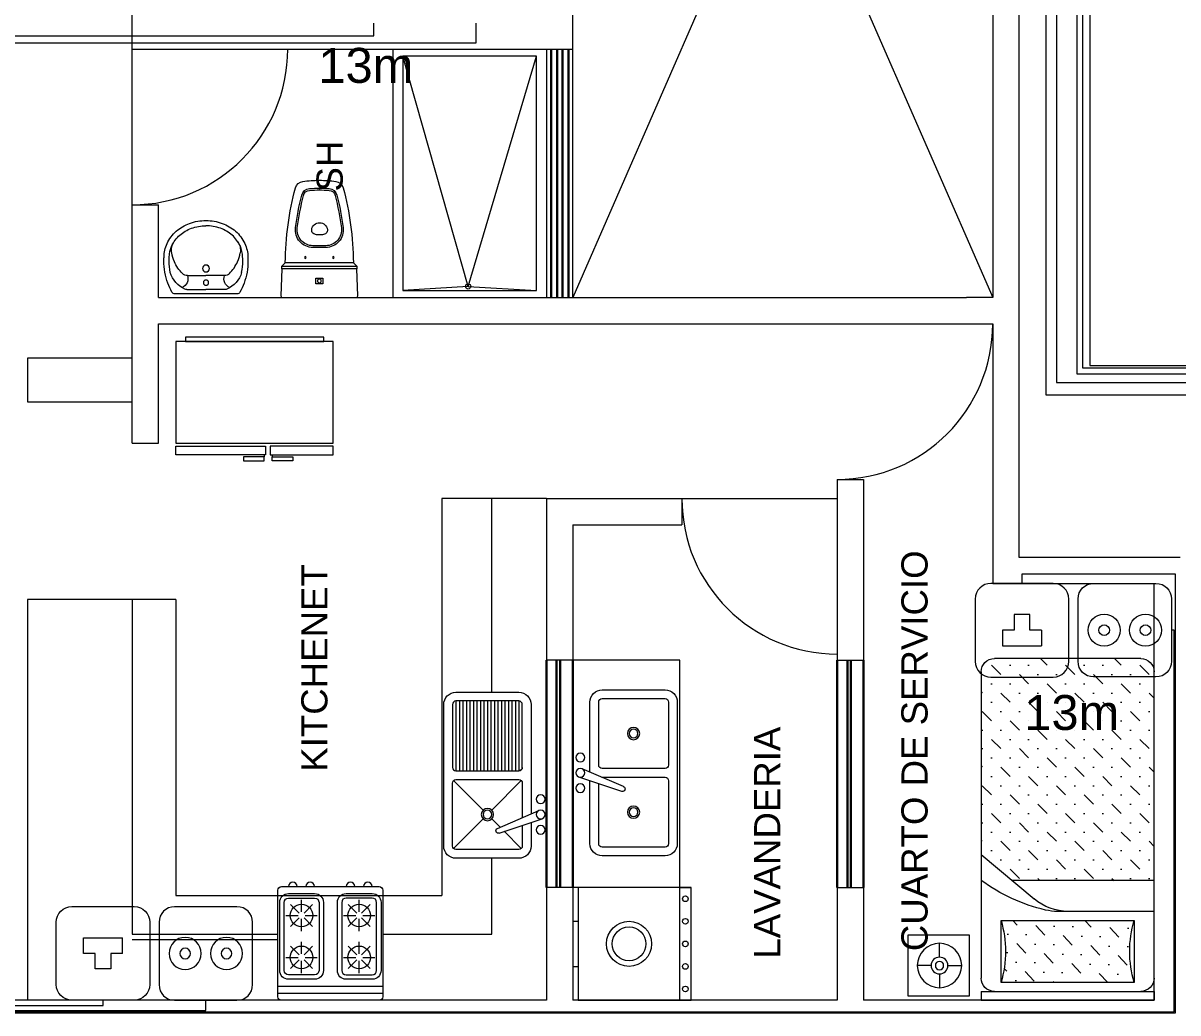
# Model space of a CAD drawing. Header units: metres. Extents: x -2 to 3328848, y -2 to 2725060.
# Drawn here: x 1663026.8 to 1663092.9, y 1362928.5 to 1362985.1 of the extents above; entities that cross this region are included whole.
import ezdxf

# ---------------------------------------------------------------- set-up
doc = ezdxf.new("R2010")
doc.units = ezdxf.units.M
doc.layers.get('0').update_dxf_attribs({"color": 253, "lineweight": 0})
for name, color, linetype, lineweight in [('arboles', 253, 'Continuous', 0), ('ICT_TOMAS', 1, 'Continuous', 0), ('muebles', 253, 'Continuous', 0), ('NOFIJO', 253, 'Continuous', 0), ('PUERTAS', 253, 'Continuous', 0), ('ventanas', 253, 'Continuous', 30)]:
    doc.layers.add(name, color=color, linetype=linetype, lineweight=lineweight)
doc.styles.add('COTA', font='arial.ttf', dxfattribs={"height": 1})
doc.styles.get("Standard").update_dxf_attribs({"font": 'arial.ttf'})

# ---------------------------------------------------------------- blocks, each defined once
blk = doc.blocks.new('Estufa-p04')
for p, q in [((0.08999999999999914, 0.3000000000000025), (0.08999999999999914, -0.2999999999999989)), ((0.1299999999999983, 0.2999999999999954), (0.1299999999999983, -0.2999999999999989)), ((0.2313603896936051, 0.2286396103063826), (0.280857864376263, 0.1791421356237248)), ((0.2949999999999974, 0.2550000000003845), (0.2949999999999974, 0.1849999999999974)), ((0.3091421356237302, 0.1791421356237266), (0.3586396103063933, 0.2286396103063897)), ((0.4713603896936107, 0.2286396103063826), (0.5208578643762685, 0.1791421356237248)), ((0.535000000000003, 0.2550000000003845), (0.535000000000003, 0.1849999999999974)), ((0.5491421356237358, 0.1791421356237266), (0.5986396103063989, 0.2286396103063897)), ((0.2049999999996068, 0.1649999999999974), (0.2749999999999974, 0.1649999999999946)), ((0.2313603896936051, 0.1013603896936015), (0.2808578643762683, 0.1508578643762646)), ((0.2949999999999974, 0.1449999999999974), (0.2949999999999974, 0.07499999999999751)), ((0.3091421356237249, 0.1508578643762629), (0.3586396103063933, 0.1013603896935944)), ((0.3149999999999974, 0.164999999999993), (0.3850000000003845, 0.1649999999999903)), ((0.4449999999996123, 0.1649999999999974), (0.515000000000003, 0.1649999999999946)), ((0.4713603896936107, 0.1013603896936015), (0.5208578643762738, 0.1508578643762646)), ((0.535000000000003, 0.1449999999999974), (0.535000000000003, 0.07499999999999751)), ((0.5491421356237305, 0.1508578643762629), (0.5986396103063989, 0.1013603896935944)), ((0.555000000000003, 0.164999999999993), (0.6250000000003901, 0.1649999999999903)), ((0.2313603896936051, -0.1013603896936086), (0.280857864376263, -0.1508578643762664)), ((0.2949999999999974, -0.07499999999960671), (0.2949999999999974, -0.1449999999999938)), ((0.3091421356237302, -0.1508578643762646), (0.3586396103063933, -0.1013603896936015)), ((0.4713603896936107, -0.1013603896936086), (0.5208578643762685, -0.1508578643762664)), ((0.535000000000003, -0.07499999999960671), (0.535000000000003, -0.1449999999999938)), ((0.5491421356237358, -0.1508578643762646), (0.5986396103063989, -0.1013603896936015)), ((0.2049999999996068, -0.1649999999999938), (0.2749999999999974, -0.1649999999999966)), ((0.2313603896936051, -0.2286396103063897), (0.2808578643762683, -0.1791421356237266)), ((0.2949999999999974, -0.1849999999999938), (0.2949999999999974, -0.2549999999999937)), ((0.3091421356237249, -0.1791421356237283), (0.3586396103063933, -0.2286396103063968)), ((0.3149999999999974, -0.1649999999999981), (0.3850000000003845, -0.1650000000000009)), ((0.4449999999996123, -0.1649999999999938), (0.515000000000003, -0.1649999999999966)), ((0.4713603896936107, -0.2286396103063897), (0.5208578643762738, -0.1791421356237266)), ((0.535000000000003, -0.1849999999999938), (0.535000000000003, -0.2549999999999937)), ((0.5491421356237305, -0.1791421356237283), (0.5986396103063989, -0.2286396103063968)), ((0.555000000000003, -0.1649999999999981), (0.6250000000003901, -0.1650000000000009))]:
    blk.add_line(p, q)
for points in [[(0.6999999999999986, 0.2799999999999994), (0.6999999999999986, -0.2800000000000029, -0.4142135623730965), (0.679999999999999, -0.3000000000000025), (0.06999999999999956, -0.2999999999999989, -0.4142135623730935), (0.04999999999999999, -0.2799999999999994), (0.04999999999999999, 0.2799999999999994, -0.4142135623730965), (0.06999999999999956, 0.3000000000000025), (0.679999999999999, 0.2999999999999954, -0.4142135623730935)], [(0.660000000000003, 0.2399999999999967), (0.6599999999999995, 0.09000000000000163, -0.4142135623730898), (0.6099999999999988, 0.04000000000000092), (0.2199999999999981, 0.04000000000000092, -0.4142135623730951), (0.1699999999999983, 0.09000000000000163), (0.1699999999999974, 0.2400000000000002, -0.4142135623730971), (0.2199999999999981, 0.2900000000000009), (0.6100000000000023, 0.2899999999999974, -0.4142135623730927)], [(0.6350000000000044, 0.2399999999999967), (0.6349999999999973, 0.09000000000000163, -0.4142135623730898), (0.6099999999999988, 0.0649999999999995), (0.2199999999999981, 0.06500000000000306, -0.414213562373095), (0.194999999999996, 0.09000000000000163), (0.1949999999999996, 0.2400000000000002, -0.4142135623730972), (0.2199999999999981, 0.2650000000000023), (0.6100000000000023, 0.2649999999999988, -0.4142135623730927)], [(0.6599999999999959, -0.08999999999999808), (0.6599999999999995, -0.2399999999999967, -0.4142135623731003), (0.6099999999999988, -0.2899999999999974), (0.2199999999999981, -0.2899999999999974, -0.4142135623730951), (0.1699999999999983, -0.2399999999999967), (0.1699999999999974, -0.08999999999999808, -0.4142135623730951), (0.2199999999999981, -0.03999999999999737), (0.6099999999999952, -0.03999999999999737, -0.4142135623730909)], [(0.6350000000000044, -0.2399999999999931), (0.6349999999999973, -0.08999999999999808, 0.4142135623730898), (0.6099999999999988, -0.06499999999999595), (0.2199999999999981, -0.0649999999999995, 0.414213562373095), (0.194999999999996, -0.08999999999999808), (0.1949999999999996, -0.2399999999999967, 0.4142135623730972), (0.2199999999999981, -0.2649999999999988), (0.6100000000000023, -0.2649999999999952, 0.4142135623730927)]]:
    blk.add_lwpolyline(points, format="xyb", close=True)
for centre in [(0.2949999999999974, 0.1649999999999974), (0.535000000000003, 0.1649999999999974), (0.2949999999999974, -0.1649999999999938), (0.535000000000003, -0.1649999999999938)]:
    blk.add_circle(centre, 0.065)
for centre in [(0.6999999999999986, 0.2147242529177955), (0.6999999999999986, 0.1152757470822063), (0.6999999999999951, -0.1152757470822028), (0.6999999999999951, -0.2147242529177884)]:
    blk.add_arc(centre, 0.025, 270, 90)
blk = doc.blocks.new('fr')
for p, q in [((3287.00715631725, 1591.175039092622), (3287.00715631725, 1590.775039092622)), ((3287.02715631725, 1591.175039092622), (3287.02715631725, 1590.775039092622)), ((3287.04715631725, 1591.175039092622), (3287.04715631725, 1590.775039092622)), ((3287.06715631725, 1591.175039092622), (3287.06715631725, 1590.775039092622)), ((3287.08715631725, 1591.175039092622), (3287.08715631725, 1590.775039092622)), ((3287.10715631725, 1591.175039092622), (3287.10715631725, 1590.775039092622)), ((3287.12715631725, 1591.175039092622), (3287.12715631725, 1590.775039092622)), ((3287.14715631725, 1591.175039092622), (3287.14715631725, 1590.775039092622)), ((3287.16715631725, 1591.175039092622), (3287.16715631725, 1590.775039092622)), ((3287.18715631725, 1591.175039092622), (3287.18715631725, 1590.775039092622)), ((3287.20715631725, 1591.175039092622), (3287.20715631725, 1590.775039092622)), ((3287.22715631725, 1591.175039092622), (3287.22715631725, 1590.775039092622)), ((3287.24715631725, 1591.175039092622), (3287.24715631725, 1590.775039092622)), ((3287.26715631725, 1591.175039092622), (3287.26715631725, 1590.775039092622)), ((3287.28715631725, 1591.175039092622), (3287.28715631725, 1590.775039092622)), ((3287.30715631725, 1591.175039092622), (3287.30715631725, 1590.775039092622)), ((3287.32715631725, 1591.175039092622), (3287.32715631725, 1590.775039092622)), ((3287.34715631725, 1591.175039092622), (3287.34715631725, 1590.775039092622)), ((3287.36715631725, 1591.175039092622), (3287.36715631725, 1590.775039092622)), ((3287.129417257108, 1590.446159264849), (3286.892013295723, 1590.548013860855)), ((3287.118942451903, 1590.418773735872), (3286.874164926968, 1590.50135074778))]:
    blk.add_line(p, q)
for points in [[(3287.00715631725, 1591.225039092622, 0.4142135623740464), (3286.93715631725, 1591.155039092622), (3286.93715631725, 1590.528645927004)], [(3286.93715631725, 1590.480100264155), (3286.93715631725, 1590.345039092621, 0.4142135623730951), (3287.00715631725, 1590.275039092621), (3287.36715631725, 1590.275039092621, 0.4142135623730951), (3287.43715631725, 1590.345039092621), (3287.43715631725, 1591.155039092621, 0.4142135623730951), (3287.36715631725, 1591.225039092622), (3287.00715631725, 1591.225039092622)], [(3287.36715631725, 1590.725039092622), (3287.00715631725, 1590.725039092622, 0.4142135623730951), (3286.98715631725, 1590.705039092622), (3286.98715631725, 1590.509339354386, 0.4142135623730951)], [(3286.98715631725, 1590.464919272612), (3286.98715631725, 1590.345039092622, 0.4142135623730951), (3287.00715631725, 1590.325039092622), (3287.36715631725, 1590.325039092622, 0.4142135623730951), (3287.38715631725, 1590.345039092622), (3287.38715631725, 1590.705039092622, 0.4142135623730951), (3287.36715631725, 1590.725039092622)]]:
    blk.add_lwpolyline(points, format="xyb")
blk.add_lwpolyline([(3287.36715631725, 1590.775039092622), (3287.00715631725, 1590.775039092622, -0.4142135623730951), (3286.98715631725, 1590.795039092622), (3286.98715631725, 1591.155039092622, -0.4142135623730951), (3287.00715631725, 1591.175039092622), (3287.36715631725, 1591.175039092622, -0.4142135623730951), (3287.38715631725, 1591.155039092622), (3287.38715631725, 1590.795039092622, -0.4142135623730951)], format="xyb", close=True)
for points in [[(3286.993014181626, 1590.719181228246), (3287.162407579908, 1590.549787829963)], [(3287.381298452874, 1590.719181228246), (3287.211905054592, 1590.549787829963)], [(3287.162407579908, 1590.50029035528), (3287.116124655038, 1590.45400743041)], [(3287.211905054592, 1590.50029035528), (3287.381298452874, 1590.330896956998)], [(3287.091750939875, 1590.429633715246), (3286.993014181626, 1590.330896956998)]]:
    blk.add_lwpolyline(points)
for centre, radius in [((3286.88215631725, 1590.612539092622), 0.025), ((3286.88215631725, 1590.525039092622), 0.025), ((3287.18715631725, 1590.525039092622), 0.035), ((3287.18715631725, 1590.525039092622), 0.025), ((3286.88215631725, 1590.437539092622), 0.025)]:
    blk.add_circle(centre, radius)
for centre, radius, start, end in [((3287.00715631725, 1590.795039092622), 0.02, 180, 270), ((3287.00715631725, 1590.795039092622), 0.02, 180, 270), ((3287.123632418683, 1590.432675891372), 0.01467193633931174, 251.3579009999814, 66.77897661413421)]:
    blk.add_arc(centre, radius, start, end)
blk = doc.blocks.new('ww')
at = {"layer": 'muebles', "ltscale": 4}
for p, q in [((1737.930094306199, 1442.993572993669), (1737.930094306199, 1442.982252231849)), ((1737.975052134864, 1442.993572993669), (1737.975052134864, 1442.982252231849))]:
    blk.add_line(p, q, dxfattribs=at)
at = {"layer": 'muebles'}
blk.add_lwpolyline([(1737.580215024602, 1443.642252231849), (1738.480215024603, 1443.642252231849), (1738.480215024603, 1443.058918898515), (1737.580215024602, 1443.058918898515)], close=True, dxfattribs=at)
at = {"layer": 'muebles', "ltscale": 4}
for points in [[(1737.632719807589, 1443.665238126562), (1738.425215024603, 1443.665238126562), (1738.425215024603, 1443.642252231849), (1737.632719807589, 1443.642252231849)], [(1737.580215024602, 1443.042252231849), (1737.940264510411, 1443.042252231849), (1737.940264510411, 1442.993572993669), (1737.580215024602, 1442.993572993669)], [(1738.480215024603, 1443.042252231849), (1737.968120600074, 1443.042252231849), (1737.968120600074, 1442.993572993669), (1738.480215024603, 1442.993572993669)], [(1737.930094306199, 1442.982252231849), (1737.811872184629, 1442.982252231849), (1737.811872184629, 1442.95892386449), (1737.930094306199, 1442.95892386449)], [(1737.975052134864, 1442.982252231849), (1738.093274256434, 1442.982252231849), (1738.093274256434, 1442.95892386449), (1737.975052134864, 1442.95892386449)]]:
    blk.add_lwpolyline(points, close=True, dxfattribs=at)
blk = doc.blocks.new('CAMA190X100CM-1MESITA')
at = {"layer": 'muebles'}
h = blk.add_hatch(dxfattribs=at)
h.set_pattern_fill('MUDST', color=256, scale=0.3, angle=406.5404101467818, style=0)
h.set_pattern_definition([(46.54041014678172, (-83.74444524832165, -2.074263211482048), (0.04873694475618788, 0.1604671624221987), [0.07499999999999991, -0.07499999999999991, 0, -0.07499999999999991, 0, -0.07499999999999991])])
h.paths.add_polyline_path([(0.5317029959858814, -0.1015999999999906, -0.1428571428571422), (0.5317029959858814, -0.4571999999999719), (1.293702995985882, -0.4572000000000003, -0.1428571428571542), (1.293702995985882, -0.1015999999999906)])
h = blk.add_hatch(dxfattribs=at)
h.set_pattern_fill('MUDST', color=256, scale=0.3, angle=404.9999999999999, style=0)
h.set_pattern_definition([(44.99999999999999, (-83.74444524832165, -2.074263211482048), (0.05303300858899111, 0.1590990257669732), [0.075, -0.075, 0, -0.075, 0, -0.075])])
h.paths.add_polyline_path([(1.408002995985896, -0.685799999999972), (0.5945201833576732, -0.685799999999972), (0.4174029959858387, -0.8349778579598421), (0.4174029959858672, -1.879599999999982, 0.4142135623730951), (0.4936029959858672, -1.955799999999982), (1.331802995985868, -1.955799999999982, 0.4142135623732043), (1.408002995985896, -1.879599999999982)])
for p, q in [((0.4174029959858672, 2.842170943040401e-14), (1.408002995985896, 0)), ((0.4174029959858672, -0.05079999999998108), (0.4174029959858672, 2.842170943040401e-14)), ((1.408002995985896, -0.05079999999998108), (1.408002995985896, 0)), ((0.4174029959858672, -0.05079999999998108), (1.408002995985896, -0.05079999999998108)), ((0.1793012381893107, -0.1509421569701033), (0.1793012381893107, -0.07156330363437746)), ((0.4174029959858672, -1.879599999999982), (0.4174029959858672, -0.1269999999999811)), ((0.5317029959858814, -0.1015999999999906), (0.5317029959858814, -0.4571999999999719)), ((1.293702995985882, -0.1015999999999906), (0.5317029959858814, -0.1015999999999906)), ((1.293702995985882, -0.4572000000000003), (1.293702995985882, -0.1015999999999906)), ((1.408002995985896, -0.1269999999999811), (1.408002995985896, -1.879599999999982)), ((0.1315509518100839, -0.1986924433493016), (0.05217209847435811, -0.1986924433493016)), ((0.1793012381893107, -0.2464427297285283), (0.1793012381893107, -0.3258215830642541)), ((0.2270515245685374, -0.1986924433493016), (0.3064303779042632, -0.1986924433493016)), ((0.5317029959858814, -0.4571999999999719), (1.293702995985882, -0.4572000000000003)), ((1.408002995985896, -0.5079999999999814), (0.8564353919858831, -0.5079999999999814)), ((0.417762228185893, -0.8346752927999717), (0.7205244369858974, -0.5796722721999856)), ((1.408002995985896, -0.685799999999972), (0.5952029959858862, -0.685799999999972)), ((1.331802995985868, -1.955799999999982), (0.4936029959858956, -1.955799999999982))]:
    blk.add_line(p, q, dxfattribs=at)
blk.add_lwpolyline([(0, -0.02415880543381377), (0, -0.3741588054338081), (0.3499999999999943, -0.3741588054338081), (0.3499999999999943, -0.02415880543381377)], close=True, dxfattribs=at)
for radius in [0.1271291397149466, 0.04775028637921253, 0.02383671369655249]:
    blk.add_circle((0.1793012381893107, -0.1986924433493016), radius, dxfattribs=at)
for centre, radius, start, end in [((0.4936029959858956, -0.1269999999999811), 0.07619999999999999, 90, 180), ((1.331802995985868, -0.1269999999999811), 0.07619999999999999, 0, 90), ((-0.07789700401411892, -0.2793999999999812), 0.635, 343.7397950000001, 16.26020499999998), ((1.903302995985882, -0.2793999999999812), 0.635, 163.739795, 196.260205), ((1.0252512595859, -1.521810342199984), 1.033630902, 103.3927959999999, 126.0202339999999), ((0.91687746058588, -0.8127999999999815), 0.3048, 90, 130.10593), ((0.8564353919858831, -0.8127999999999815), 0.3048, 90, 103.3927959999999), ((0.4936029959858956, -1.879599999999982), 0.07619999999999999, 180, 270), ((1.331802995985868, -1.879599999999982), 0.07619999999999999, 270, 0)]:
    blk.add_arc(centre, radius, start, end, dxfattribs=at)
blk = doc.blocks.new('ISS-I-19')
for points in [[(-0.2096923793822913, 0), (0.2096923793822913, 0, -0.4231144918106503), (0.2196877911737456, -0.01030289126640582), (0.2150000000000034, -0.164999999999992), (-0.2150000000000034, -0.164999999999992), (-0.2196877911737456, -0.01030289126640582, -0.4231144918106503)], [(-0.1950000000000021, -0.2000000000000028, 0.06339061997975329), (-0.1364400263624947, -0.6288149238882141, 0.3057775199307787), (-0.09420906875758206, -0.6654797242003809, 0.02637553359546267), (-1.77635683940025e-15, -0.671964704420958, 0.02637553359546267), (0.09420906875758028, -0.6654797242003809, 0.3057775199307787), (0.136440026362493, -0.6288149238882141, 0.0633906199797534), (0.1950000000000003, -0.2000000000000028)], [(0.03479010352676326, -0.3652203201913693, 0.1916231003346517), (-0.03246190370184721, -0.3652203201951636, 0.289537758486677), (-0.04388033304185512, -0.3832856639507582), (-0.04388033304186223, -0.3887768011282873, 0.8880120666736728), (0.04620853286698789, -0.3887768011282873), (0.04620853286698789, -0.383285663947774, 0.289537758493949)]]:
    blk.add_lwpolyline(points, format="xyb", close=True)
blk.add_lwpolyline([(0.01978969851350598, -0.1113655583014861), (0.01978969851350598, -0.07954682735820029), (-0.01978969851350421, -0.07954682735820029), (-0.01978969851350421, -0.1113655583014861)], close=True)
for points in [[(-0.2150000000000034, -0.164999999999992), (-0.2150000000000034, -0.1799999999999926), (0.2150000000000034, -0.1799999999999926), (0.2150000000000034, -0.164999999999992)], [(-0.2150000000000034, -0.1799999999999926), (-0.1950000000000003, -0.2000000000000028)], [(0.2150000000000034, -0.1799999999999926), (0.1950000000000003, -0.2000000000000028)]]:
    blk.add_lwpolyline(points)
for points in [[(-0.0007194650959654325, -0.6269704562332663, 0.01686383321859149), (0.05657723703542494, -0.6241197012956405, 0.321455866296716), (0.1009380060721181, -0.586337358890745, 0.02842089194462746), (0.136073798435083, -0.4000697386997984, 0.452706613891981), (0.03691260665431351, -0.2871446450979107), (-0.03691260665429752, -0.2871446450979107, 0.4527066138920024), (-0.1360737984350653, -0.4000697386998127, 0.02842089194462635), (-0.1009380060721199, -0.586337358890745, 0.3214558662967159), (-0.05657723703542672, -0.6241197012956405, 0.01686383321859149), (0.0007194650959636562, -0.6269704562332663)], [(-0.0008793462284035769, -0.6169717344137808, 0.01686383321859149), (0.05574382749503393, -0.6141544903827736, 0.321455866296716), (0.09123244272438846, -0.5839286164588628, 0.02842089194462746), (0.1261576792570072, -0.3987772293396148, 0.452706613891981), (0.03691260665431351, -0.2971446450979016), (-0.03691260665429752, -0.2971446450979016, 0.4527066138920024), (-0.1261576792569876, -0.3987772293396148, 0.02842089194462635), (-0.09123244272439024, -0.5839286164588628, 0.3214558662967159), (-0.0557438274950357, -0.6141544903827736, 0.01686383321859149), (0.0008793462284018005, -0.6169717344137808, -0.0002615296061236842), (-3.552713678800501e-15, -0.6169572134578374, -0.0002615296061219402), (-0.0008793462284035769, -0.6169717344137808, 0.0002615296061219402), (-3.552713678800501e-15, -0.6169572134578374, 0.0002615296061236842), (0.0008793462284018005, -0.6169717344137808, -0.0002615296061236842), (-3.552713678800501e-15, -0.6169572134578374, -0.0002615296061219402), (-0.0008793462284035769, -0.6169717344137808, 0.0002615296061219402), (-3.552713678800501e-15, -0.6169572134578374, 0.0002615296061236842), (0.0008793462284018005, -0.6169717344137808)]]:
    blk.add_lwpolyline(points, format="xyb")
for centre, radius in [((0, -0.09545619282984319), 0.01086493251721876), ((-0.0799999999999983, -0.2299999999999898), 0.005), ((0.0799999999999983, -0.2299999999999898), 0.005)]:
    blk.add_circle(centre, radius)
blk = doc.blocks.new('SAPLS510')
for p, q in [((-0.10975424308036, -0.02500000000000568), (0, -0.02500000000000568)), ((0.10975424308036, -0.02500000000000568), (0, -0.02500000000000568)), ((-0.1060647539911912, -0.105000000000004), (0, -0.105000000000004)), ((0.1060647539911912, -0.105000000000004), (0, -0.105000000000004))]:
    blk.add_line(p, q)
blk.add_lwpolyline([(0.177466410139921, 0), (-0.177466410139921, 0, 0.270950170106078), (-0.1948977695186755, -0.01019442053205211, 0.04119793952743132), (-0.2182584725878307, -0.0611231235484766, 0.08714741536588373), (-0.2406216069671068, -0.1884550335970303, 0.01442280415972399), (-0.240000000000002, -0.2100000000000009, 0.1109852042690093), (-0.222260229309299, -0.2889351038118875, 0.1028187758271986), (-0.1697056274847704, -0.3584924240491745, 0.09304684134282376), (-0.09325722384261326, -0.4036213575384551, 0.08714741536587552), (0, -0.4200000000000017, 0.08714741536587321), (0.09325722384261326, -0.4036213575384551, 0.09304684134283375), (0.1697056274847704, -0.3584924240491745, 0.1028187758272005), (0.222260229309299, -0.2889351038118875, 0.1109852042690023), (0.240000000000002, -0.2100000000000009, -0.01442280415972155), (0.2406216069671068, -0.1884550335970303, 0.0871474153658731), (0.2182584725878307, -0.0611231235484766, 0.0411979395274529), (0.1948977695186755, -0.01019442053205211, 0.2709501701058673), (0.177466410139921, 0)], format="xyb", close=True)
for points in [[(-0.2042731867402523, -0.1227024051323156, 0.04816304744595613), (-0.2106216069671092, -0.1884550335970374, 0.01506738412752323), (-0.2099976871000067, -0.2091546525803665, 0.04248189978597422)], [(-0.1342579173623122, -0.1166249134075485, 0.0921639198923195), (-0.180768971513082, -0.1839137595702027, 0.06481426983994813), (-0.1960270811997873, -0.2347569967796659, 0.1056396068571284)], [(0.1342579173623122, -0.1166249134075485, -0.0921639198923195), (0.180768971513082, -0.1839137595702027, -0.06481426983994813), (0.1960270811997873, -0.2347569967796659, -0.1056396068571284)], [(0.2042731867402523, -0.1227024051323156, -0.04816304744595613), (0.2106216069671092, -0.1884550335970374, -0.01506738412752323), (0.2099976871000067, -0.2091546525803665, -0.04248189978597422)], [(-0.2099976871000067, -0.2091546525803665, 0.112370280244021), (-0.1951449763663575, -0.2760990975077391, 0.1028187758272005), (-0.1499504892487167, -0.3359151232079682, 0.09304684134282716), (-0.08303481798083112, -0.3754167051137784, 0.0871474153658766), (0, -0.3900000000000148, 0.0871474153658766)], [(-0.205826053233821, -0.2456679705194631, 0.0006444108974984463), (-0.2056774530266381, -0.2465413149583497, 0.04248189978597422)], [(0.2099976871000067, -0.2091546525803665, -0.112370280244021), (0.1951449763663575, -0.2760990975077391, -0.1028187758272005), (0.1499504892487167, -0.3359151232079682, -0.09304684134282716), (0.08303481798083112, -0.3754167051137784, -0.0871474153658766), (0, -0.3900000000000148, -0.0871474153658766)], [(0.205826053233821, -0.2456679705194631, -0.0006444108974984463), (0.2056774530266381, -0.2465413149583497, -0.04248189978597422)]]:
    blk.add_lwpolyline(points, format="xyb")
for centre, radius in [((0, -0.06415084010677674), 0.015), ((0, -0.145322105447562), 0.02)]:
    blk.add_circle(centre, radius)
for centre, radius, start, end in [((-0.05968023798978805, -0.1651224105077205), 0.15068701896449, 113.6596915485401, 163.6496124038132), ((-0.157062773281254, -0.08655025157447938), 0.05423275014670176, 340.1112023541924, 68.72268655444947), ((-0.1101188872091541, -0.05000000000001137), 0.025, 89.71160901223146, 113.6596683501933), ((-0.1097543000853634, -0.1150000000000091), 0.09, 89.99996370948574, 90.49074577771017), ((0.157062773281254, -0.08655025157447938), 0.05423275014670176, 111.2773134455505, 199.8887976458077), ((0.1097543000853634, -0.1150000000000091), 0.09, 89.50925422228984, 90.00003629051427), ((0.1101188872091541, -0.05000000000001137), 0.025, 66.34033164980666, 90.28839098776861), ((0.05968023798978805, -0.1651224105077205), 0.15068701896449, 16.3503875961869, 66.34030845145998), ((-0.1060647539911912, -0.1450000000000102), 0.04, 90, 134.815737682366), ((0.1060647539911912, -0.1450000000000102), 0.04, 45.18426231763402, 90), ((-0.1072069622974752, -0.2492823703782676), 0.09, 170.7122375107213, 213.5015847811646), ((0.1072069622974752, -0.2492823703782676), 0.09, 326.4984152188355, 9.287762489278686)]:
    blk.add_arc(centre, radius, start, end)
blk = doc.blocks.new('Tarja-p07')
for p, q in [((0.4049999999999976, 0.6299999999999998), (-0.4049999999999976, 0.6299999999999998)), ((-0.4749999999999979, 0.5599999999999995), (-0.4749999999999976, 0.2000000000000001)), ((0.4749999999999979, 0.2000000000000001), (0.4749999999999976, 0.5599999999999995)), ((-0.1062653567499119, 0.3117861346530091), (-0.02368834484204285, 0.06700860971768635)), ((-0.07887982777234726, 0.3222609398584922), (0.02297476823354216, 0.08485697847289658)), ((-0.4049999999999976, 0.1299999999999998), (-0.04493882846716431, 0.1299999999999999)), ((0.003606834382345404, 0.1299999999999999), (0.4049999999999976, 0.1300000000000001))]:
    blk.add_line(p, q)
for points in [[(-0.02520379208316269, 0.1971521671198501, 0.03573451433102479), (-0.02500000000000215, 0.2000000000000001), (-0.02500000000000172, 0.5599999999999995, 0.4142135623730951), (-0.04500000000000172, 0.5800000000000026), (-0.4050000000000011, 0.5800000000000026, 0.4142135623730951), (-0.4250000000000007, 0.5599999999999995)], [(-0.4250000000000007, 0.5599999999999995), (-0.4250000000000012, 0.2000000000000001, 0.4142135623730951), (-0.4050000000000011, 0.179999999999997), (-0.06180659684779653, 0.18, 0.4142135623730951)]]:
    blk.add_lwpolyline(points, format="xyb")
blk.add_lwpolyline([(0.02499999999999857, 0.5599999999999995), (0.02499999999999814, 0.2000000000000001, 0.4142135623730951), (0.04499999999999814, 0.179999999999997), (0.4049999999999976, 0.1800000000000001, 0.4142135623730951), (0.4249999999999972, 0.2000000000000001), (0.4249999999999976, 0.5599999999999995, 0.4142135623730951), (0.4049999999999976, 0.5800000000000026), (0.04499999999999814, 0.5800000000000026, 0.4142135623730951)], format="xyb", close=True)
for centre, radius in [((-0.225000000000005, 0.3799999999999998), 0.035), ((-0.225000000000005, 0.3799999999999998), 0.025), ((0.2249999999999979, 0.3799999999999998), 0.035), ((0.2249999999999979, 0.3799999999999998), 0.025), ((-0.08749999999999858, 0.07500000000000001), 0.025), ((0, 0.07500000000000712), 0.025), ((0.08749999999999858, 0.07500000000000001), 0.025)]:
    blk.add_circle(centre, radius)
for centre, radius, start, end in [((-0.4049999999999975, 0.5599999999999995), 0.07000000000000028, 90.00000000000006, 180), ((0.4049999999999975, 0.5599999999999996), 0.07000000000000012, 359.9999999999999, 89.99999999999991), ((-0.09236320124966468, 0.3164761014324043), 0.01467193633931174, 23.22102338587596, 198.6420990000152), ((-0.4049999999999975, 0.2), 0.07000000000000012, 179.9999999999999, 269.9999999999999), ((-0.4050000000000011, 0.2000000000000001), 0.02, 180, 270), ((-0.4050000000000011, 0.2000000000000001), 0.02, 180, 270), ((0.4049999999999978, 0.2000000000000003), 0.07000000000000015, 269.9999999999998, 359.9999999999999)]:
    blk.add_arc(centre, radius, start, end)
blk = doc.blocks.new('Muko05pl')
at = {"color": 0, "linetype": 'ByBlock'}
for p, q in [((0.3499999999999996, -0.02500000000000002), (-0.3499999999999996, -0.02500000000000002)), ((-0.3499999999999996, -0.02500000000000002), (-0.3499999999999996, -0.7249999999999999)), ((0.3499999999999996, -0.7249999999999999), (0.3499999999999996, -0.02500000000000002)), ((0.3499999999999996, -0.0950000000000159), (-0.3499999999999996, -0.0950000000000159)), ((-0.3499999999999996, -0.7249999999999999), (0.3499999999999996, -0.7249999999999999)), ((-0.1399999999999917, -0.760000000000008), (-0.1399999999999917, -0.7249999999999999)), ((-0.1399999999999917, -0.760000000000008), (0.1399999999999917, -0.760000000000008)), ((0.1399999999999917, -0.760000000000008), (0.1399999999999917, -0.7249999999999999))]:
    blk.add_line(p, q, dxfattribs=at)
for centre, radius in [((-0.2799999999999843, -0.06000000000000799), 0.0175), ((-0.1399999999999917, -0.06000000000000799), 0.0175), ((0, -0.06000000000000799), 0.0175), ((0.1400000000000317, -0.06000000000000799), 0.0175), ((0.2800000000000242, -0.06000000000000799), 0.0175), ((0, -0.4100000000000079), 0.14), ((0, -0.4100000000000079), 0.105)]:
    blk.add_circle(centre, radius, dxfattribs=at)
blk = doc.blocks.new('Toma TFN')
for p, q in [((-0.0625, 0.04999999999995453), (-0.05000000000000426, 0.04999999999995453)), ((-0.0625000000000071, 0), (-0.0625000000000071, 0.04999999999995453)), ((-0.05000000000000426, 0.04999999999995453), (0.04999999999999716, 0.04999999999995453)), ((0.04999999999999716, 0.04999999999995453), (0.0625, 0.04999999999995453)), ((0.06249999999999289, 0), (0.06249999999999289, 0.04999999999995453)), ((-0.05000000000000426, 0), (-0.0625, 5.684341886080801e-14)), ((-0.02499999999999858, 0), (-0.05000000000000426, 0)), ((-0.02499999999999858, -0.05000000000001137), (-0.02499999999999858, 0)), ((0.02499999999999858, 0), (0.02499999999999858, -0.05000000000001137)), ((0.04999999999999716, 0), (0.02499999999999858, 0)), ((0.0625, 5.684341886080801e-14), (0.04999999999999716, 0)), ((0.04999999999999716, 0), (0.04999999999999716, 0)), ((0.02499999999999858, -0.05000000000001137), (-0.02499999999999858, -0.05000000000001137))]:
    blk.add_line(p, q)
blk.add_lwpolyline([(-0.1000000000000085, 0.1499999999999204), (0.09999999999999432, 0.1499999999999773, -0.4142135623731283), (0.1499999999999986, 0.0999999999999659), (0.1499999999999986, -0.0999999999999659, -0.414213562373095), (0.1000000000000014, -0.1500000000000341), (-0.1000000000000085, -0.1500000000000341, -0.414213562373095), (-0.1500000000000057, -0.1000000000000227), (-0.1500000000000057, 0.0999999999999659, -0.414213562373095)], format="xyb", close=True)
blk = doc.blocks.new('TOMA TV')
blk.add_lwpolyline([(-0.1000000000000085, 0.1499999999999204), (0.09999999999999432, 0.1499999999999773, -0.4142135623731283), (0.1499999999999986, 0.0999999999999659), (0.1499999999999986, -0.0999999999999659, -0.414213562373095), (0.1000000000000014, -0.1500000000000341), (-0.1000000000000085, -0.1500000000000341, -0.414213562373095), (-0.1500000000000057, -0.1000000000000227), (-0.1500000000000057, 0.0999999999999659, -0.414213562373095)], format="xyb", close=True)
for centre, radius in [((-0.0663150679774205, -1.420738526825005e-14), 0.05153002220894185), ((0.06631506797741339, -1.421432416215396e-14), 0.05153002220894185), ((-0.0663150679774205, -1.420738526825005e-14), 0.0171766740696603), ((0.06631506797741339, -1.421432416215396e-14), 0.0171766740696603)]:
    blk.add_circle(centre, radius)

msp = doc.modelspace()

# ---------------------------------------------------------------- linework, layer by layer
at = {"ltscale": 0.02}
for p, q in [((1663033.022022172, 1362965.959804228), (1663033.022022172, 1363025.959804228)), ((1663083.782386544, 1363025.959804228), (1663083.782386544, 1362954.563061177)), ((1663058.235051156, 1362969.415980591), (1663058.235051156, 1363024.45980423)), ((1663058.235051156, 1363024.45980423), (1663082.282386542, 1362969.415980591)), ((1663082.282386542, 1363024.45980423), (1663058.235051156, 1362969.415980591)), ((1663082.282386542, 1363024.45980423), (1663082.282386542, 1362969.415980591)), ((1663033.022022172, 1362983.627595867), (1663056.735051156, 1362983.627595867)), ((1663047.9633048, 1362969.415980591), (1663047.9633048, 1362983.627595867)), ((1663056.735051156, 1362983.627595867), (1663056.735051156, 1362969.415980591)), ((1663056.735051156, 1362983.627595867), (1663058.235051156, 1362983.627595867)), ((1663033.022022172, 1362974.730260481), (1663034.52202217, 1362974.730260481)), ((1663034.52202217, 1362969.415980591), (1663034.52202217, 1362974.730260481)), ((1663034.52202217, 1362969.415980591), (1663056.735051156, 1362969.415980591)), ((1663056.735051156, 1362969.415980591), (1663058.235051156, 1362969.415980591)), ((1663058.235051156, 1362969.415980591), (1663080.782386542, 1362969.415980591)), ((1663082.282386542, 1362969.415980591), (1663080.782386542, 1362969.415980591)), ((1663034.52202217, 1362967.915980593), (1663082.282386542, 1362967.915980593)), ((1663034.52202217, 1362961.082647259), (1663034.52202217, 1362967.915980593)), ((1663082.282386542, 1362967.915980593), (1663082.282386542, 1362953.063061177)), ((1663073.385051156, 1362959.018645205), (1663073.385051156, 1362929.20980423)), ((1663074.885051156, 1362959.018645205), (1663074.885051156, 1362929.20980423)), ((1663056.735051156, 1362957.915980593), (1663056.735051156, 1362929.20980423)), ((1663056.735051156, 1362957.915980593), (1663067.235051158, 1362957.915980593)), ((1663064.487715768, 1362957.915980593), (1663064.487715768, 1362956.415980593)), ((1663067.235051158, 1362957.915980593), (1663073.385051156, 1362957.915980593)), ((1663058.235051156, 1362956.415980593), (1663058.235051156, 1362929.20980423)), ((1663058.235051156, 1362956.415980593), (1663064.487715768, 1362956.415980593)), ((1663058.235051156, 1362948.661550243), (1663056.735051156, 1362948.661550243)), ((1663064.364209837, 1362948.661550243), (1663058.235051156, 1362948.661550243)), ((1663073.385051156, 1362948.661550243), (1663074.885051156, 1362948.661550243)), ((1663058.235051156, 1362935.661550211), (1663056.735051156, 1362935.661550211)), ((1663058.557638454, 1362935.661550211), (1663058.235051156, 1362935.661550211)), ((1663073.385051156, 1362935.661550211), (1663074.885051156, 1362935.661550211)), ((1663056.735051156, 1362929.20980423), (1662986.500613455, 1362929.20980423)), ((1663073.385051156, 1362929.20980423), (1663058.235051156, 1362929.20980423)), ((1663091.522022172, 1362929.20980423), (1663074.885051156, 1362929.20980423))]:
    msp.add_line(p, q, dxfattribs=at)
for p, q in [((1663033.022022172, 1362961.082647259), (1663033.022022172, 1362963.459804228)), ((1663033.022022172, 1362961.082647259), (1663034.52202217, 1362961.082647259)), ((1663073.385051156, 1362959.018645205), (1663074.885051156, 1362959.018645205)), ((1663064.487715768, 1362957.915980593), (1663073.385051156, 1362957.915980593)), ((1663083.782386544, 1362954.563061177), (1663093.022022172, 1362954.563061177)), ((1663082.282386542, 1362953.063061177), (1663091.522022172, 1362953.063061177)), ((1663091.522022172, 1362929.20980423), (1663091.522022172, 1362953.063061177))]:
    msp.add_line(p, q)
at = {"layer": 'arboles', "ltscale": 0.02}
msp.add_line((1663064.364209837, 1362935.661550211), (1663065.009384435, 1362935.661550211), dxfattribs=at)
at = {"layer": 'ICT_TOMAS'}
for points in [[(1662997.449281147, 1362939.20980423), (1662997.449281147, 1363028.8927667), (1663087.843524347, 1363028.8927667), (1663087.843524347, 1362965.542412502), (1663106.732283622, 1362965.542412502), (1663106.732283622, 1362975.384856945), (1663121.636173805, 1362975.384856945), (1663121.636173805, 1362975.959804228)], [(1663124.577458994, 1362981.670717263), (1663124.577458994, 1362975.159831855), (1663107.060774871, 1362975.159831855), (1663107.060774871, 1362965.372259063), (1663087.443892588, 1362965.372259063), (1663087.443892588, 1363028.512814691), (1662998.118451195, 1363028.512814691), (1662998.118451195, 1362939.212593754)], [(1662998.682618773, 1362939.20980423), (1662998.682618773, 1363028.025298559), (1663087.102426176, 1363028.025298559), (1663087.102426176, 1362965.063303679), (1663107.342957538, 1362965.063303679), (1663107.342957538, 1362974.922674262), (1663127.518744183, 1362974.922674262), (1663127.518744183, 1362975.959804228)], [(1662999.915956398, 1362939.20980423), (1662999.915956398, 1363027.310779648), (1663085.928057393, 1363027.310779648), (1663085.928057393, 1362964.568440849), (1663143.960097634, 1362964.568440849), (1663143.960097634, 1362955.160242591), (1663143.333753502, 1362955.160242591)], [(1663001.149294024, 1362939.20980423), (1663001.149294024, 1363026.403410191), (1663085.32742644, 1363026.403410191), (1663085.32742644, 1362963.854549865), (1663140.649678789, 1362963.854549865), (1663140.649678789, 1362963.721308636)], [(1663002.382631649, 1362939.20980423), (1663002.382631649, 1362984.403936817), (1663046.852052132, 1362984.403936817), (1663046.852052132, 1362985.127595867)], [(1663052.693252868, 1362985.129823245), (1663052.693252868, 1362983.970574914), (1663003.094348388, 1362983.970574914), (1663003.094348388, 1362939.20980423)], [(1662999.229700192, 1362929.20980423), (1662999.229700192, 1362928.485193792), (1663000.762564867, 1362928.485193792), (1663092.744878044, 1362928.485193792), (1663092.744878044, 1362953.600273964), (1663083.943313652, 1362953.600273964), (1663083.943313652, 1362953.063061177)], [(1662999.53724188, 1362929.20980423), (1662999.53724188, 1362928.545101453), (1663000.762564867, 1362928.545101453), (1663092.662385035, 1362928.545101453), (1663092.662385035, 1362950.38818765), (1663092.519757834, 1362950.38818765)], [(1662999.917194781, 1362929.20980423), (1662999.917194781, 1362928.613000973), (1663001.759322677, 1362928.613000973), (1663037.233411546, 1362928.613000973), (1663037.233411546, 1362929.207014707)], [(1663000.332582269, 1362929.20980423), (1663000.332582269, 1362928.911402602), (1663001.759322677, 1362928.911402602), (1663031.350841167, 1362928.911402602), (1663031.350841167, 1362929.20980423)]]:
    msp.add_lwpolyline(points, dxfattribs=at)
at = {"layer": 'muebles', "ltscale": 0.02}
for p, q in [((1663052.247783406, 1362970.057488994), (1663048.510637729, 1362983.228163623)), ((1663052.247783406, 1362970.057488994), (1663056.171781718, 1362983.228163623)), ((1663052.247783406, 1362970.057488994), (1663048.510637729, 1362969.82157207)), ((1663052.247783406, 1362970.057488994), (1663056.171781718, 1362969.82157207)), ((1663050.735051156, 1362957.915980593), (1663050.735051156, 1362935.209804228)), ((1663056.735051156, 1362957.915980593), (1663050.735051156, 1362957.915980593)), ((1663053.613612198, 1362946.834501608), (1663053.613612198, 1362957.915980593)), ((1663027.02202217, 1362952.137982429), (1663027.02202217, 1362929.20980423)), ((1663035.522022172, 1362952.137982429), (1663027.02202217, 1362952.137982429)), ((1663033.022022172, 1362952.137982429), (1663033.022022172, 1362932.98215798)), ((1663035.522022172, 1362952.137982429), (1663035.522022172, 1362935.209804228)), ((1663053.613612198, 1362932.98215798), (1663053.613612198, 1362937.334501608)), ((1663035.522022172, 1362935.209804228), (1663050.735051156, 1362935.209804228)), ((1663033.022022172, 1362932.98215798), (1663041.362230544, 1362932.98215798)), ((1663033.022022172, 1362932.691748208), (1663041.362230544, 1362932.691748208)), ((1663047.362230544, 1362932.98215798), (1663053.613612198, 1362932.98215798))]:
    msp.add_line(p, q, dxfattribs=at)
at = {"layer": 'muebles', "ltscale": 0.2}
msp.add_line((1663064.364209837, 1362935.661550211), (1663064.364209837, 1362948.661550243), dxfattribs=at)
at = {"layer": 'muebles', "ltscale": 0.02}
msp.add_lwpolyline([(1663048.510637729, 1362983.228163623), (1663048.510637729, 1362969.82157207), (1663056.171781718, 1362969.82157207), (1663056.171781718, 1362983.228163623)], close=True, dxfattribs=at)
msp.add_circle((1663052.247783406, 1362970.057488994), 0.15, dxfattribs=at)
at = {"layer": 'NOFIJO', "ltscale": 0.02}
msp.add_lwpolyline([(1663033.022022172, 1362963.459804228), (1663033.022022172, 1362965.959804228), (1663027.02202217, 1362965.959804228), (1663027.02202217, 1362963.459804228)], close=True, dxfattribs=at)
at = {"layer": 'PUERTAS'}
for centre, start, end in [((1663033.022022172, 1362983.627595867), 270, 0), ((1663073.385051156, 1362967.915980593), 270, 0), ((1663073.385051156, 1362957.915980593), 180, 270)]:
    msp.add_arc(centre, 8.89733538596829, start, end, dxfattribs=at)
at = {"layer": 'ventanas'}
for p, q in [((1663056.99505495, 1362969.415980591), (1663056.99505495, 1362983.627595867)), ((1663057.344854892, 1362969.415980591), (1663057.344854892, 1362983.627595867)), ((1663057.644854891, 1362969.415980591), (1663057.644854891, 1362983.627595867)), ((1663057.995065055, 1362969.415980591), (1663057.995056241, 1362983.627595867))]:
    msp.add_line(p, q, dxfattribs=at)
at = {"layer": 'ventanas', "ltscale": 0.2}
for p, q in [((1663056.735040909, 1362935.661550211), (1663056.735040909, 1362948.661530764)), ((1663057.31541022, 1362935.661550211), (1663057.31541022, 1362948.661530764)), ((1663057.515410221, 1362935.661550211), (1663057.515410221, 1362948.661530764)), ((1663058.235040909, 1362935.661550211), (1663058.235040909, 1362948.661530764)), ((1663073.385051156, 1362935.661550211), (1663073.38504091, 1362948.661530764)), ((1663073.96541022, 1362935.661550211), (1663073.96541022, 1362948.661530764)), ((1663074.165410221, 1362935.661550211), (1663074.165410221, 1362948.661530764)), ((1663074.885040908, 1362935.661550211), (1663074.885040908, 1362948.661530764))]:
    msp.add_line(p, q, dxfattribs=at)

# ---------------------------------------------------------------- block references
at = {"layer": 'arboles', "xscale": -10, "yscale": 10, "zscale": 10, "rotation": 180}
msp.add_blockref('CAMA190X100CM-1MESITA', (1663077.441992211, 1362929.20980423), dxfattribs=at)
at = {"layer": 'ICT_TOMAS', "rotation": 180}
for name, p, xscale, yscale, zscale in [('Toma TFN', (1663083.960919167, 1362950.383170749), -17.85663777392733, 17.85663777392733, 17.85663777392733), ('TOMA TV', (1663037.233411546, 1362931.886072518), -17.84178858404148, 17.84178858404148, 17.84178858404148)]:
    msp.add_blockref(name, p, dxfattribs=dict(at, xscale=xscale, yscale=yscale, zscale=zscale))
at = {"layer": 'ICT_TOMAS'}
for name, p, xscale, yscale, zscale in [('TOMA TV', (1663089.843489546, 1362950.38818765), 17.84178858404148, 17.84178858404148, 17.84178858404148), ('Toma TFN', (1663031.350841167, 1362931.891089419), 17.85663777392733, 17.85663777392733, 17.85663777392733)]:
    msp.add_blockref(name, p, dxfattribs=dict(at, xscale=xscale, yscale=yscale, zscale=zscale))
at = {"layer": 'muebles', "xscale": -10, "yscale": 10, "zscale": 10, "rotation": 180}
for name, p in [('ISS-I-19', (1663043.731819753, 1362969.415980591)), ('SAPLS510', (1663037.240523058, 1362969.631430256))]:
    msp.add_blockref(name, p, dxfattribs=at)
at = {"layer": 'muebles', "xscale": -10, "yscale": 10, "zscale": 10}
for name, p in [('ww', (1680420.324172423, 1348530.493458279)), ('fr', (1695925.224248199, 1347034.584110682))]:
    msp.add_blockref(name, p, dxfattribs=at)
at = {"layer": 'muebles', "ltscale": 4, "rotation": 270}
for name, p, xscale, yscale, zscale in [('Tarja-p07', (1663057.92370097, 1362942.22094535), -10, 10, 10), ('Muko05pl', (1663065.239803935, 1362932.43567722), 9.216779972810833, 9.216779972810833, 9.216779972810833)]:
    msp.add_blockref(name, p, dxfattribs=dict(at, xscale=xscale, yscale=yscale, zscale=zscale))
at = {"layer": 'muebles', "ltscale": 4, "extrusion": (0, 0, -1), "xscale": -10, "yscale": 10, "zscale": -10, "rotation": 270}
msp.add_blockref('Estufa-p04', (-1663044.362230544, 1362928.70980423), dxfattribs=at)

# ---------------------------------------------------------------- texts
at = {"linetype": 'Continuous', "char_height": 1.5, "attachment_point": 1, "rotation": 90}
for s, insert in [('SH', (1663043.570246248, 1362975.487632033)), ('CUARTO DE SERVICIO', (1663077.052345638, 1362932.017479204)), ('KITCHENET', (1663042.697447314, 1362942.288038117)), ('LAVANDERIA', (1663068.620000389, 1362931.590311889))]:
    msp.add_mtext_dynamic_manual_height_columns(s, width=45.32035914068729, gutter_width=125, heights=[0], dxfattribs=dict(at, insert=insert))
at = {"layer": 'ICT_TOMAS', "ltscale": 0.015, "char_height": 2, "style": 'COTA'}
for insert, attachment_point in [((1663044.491927178, 1362981.679746817), 7), ((1663084.902304196, 1362946.676345886), 1)]:
    msp.add_mtext_dynamic_manual_height_columns('\\pxqc;13m', width=3.810568010632977, gutter_width=4, heights=[1.343319116233424], dxfattribs=dict(at, insert=insert, attachment_point=attachment_point))

doc.saveas('drawing.dxf')
